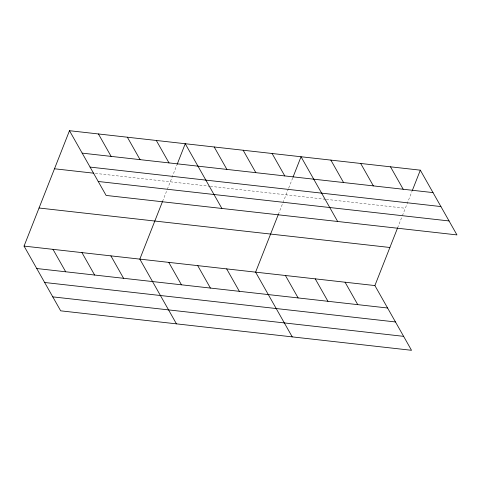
<?xml version="1.0" encoding="UTF-8"?>
<svg xmlns="http://www.w3.org/2000/svg" width="481" height="481" viewBox="0 0 481 481"><rect width="100%" height="100%" fill="white"/><g stroke="black" fill="none" stroke-linecap="round" stroke-linejoin="round"><path stroke-width="0.36" stroke-dasharray="2.4 1.8" d="M162.542 201.419L167.069 189.923M167.34 189.243L177.23 164.123M278.325 214.448L288.456 188.714M288.72 188.035L293.007 177.152M397.607 227.874L402.134 216.372M402.405 215.692L412.025 191.252M95.31 173.37L209.602 186.231M210.347 186.315L325.559 199.278M326.304 199.362L405.333 208.255"/><path stroke-width="0.72" d="M397.607 227.874L374.891 285.57L411.52 350.3L60.678 310.828L24.05 246.092L69.48 130.7L420.322 170.172L456.95 234.908L106.109 195.43L69.48 130.7M162.542 201.419L139.827 259.121L176.455 323.851M177.23 164.123L185.257 143.723L221.885 208.459M278.325 214.448L255.603 272.144L292.232 336.88M293.007 177.152L301.04 156.752L337.662 221.488M412.295 190.572L420.322 170.172M82.173 153.132L433.014 192.604M90.073 167.087L440.915 206.565M54.491 168.777L93.825 173.202M98.208 181.475L449.05 220.947M39.045 208.008L389.887 247.487M24.05 246.092L374.891 285.57M36.742 268.524L387.584 308.002M44.643 282.485L395.484 321.957M52.778 296.867L403.619 336.345M390.506 166.817L403.192 189.249M360.684 163.462L373.37 185.894M330.862 160.107L343.554 182.54M345.069 282.215L357.762 304.647M272.096 153.493L284.788 175.926M243.152 150.24L255.838 172.673M315.247 278.854L327.94 301.286M214.207 146.982L226.894 169.414M285.425 275.499L298.118 297.931M156.313 140.47L169.005 162.903M226.659 268.891L239.352 291.324M127.369 137.211L140.061 159.644M197.715 265.632L210.407 288.065M98.425 133.952L111.117 156.385M168.771 262.373L181.463 284.806M110.883 255.862L123.575 278.295M81.938 252.603L94.631 275.036M52.994 249.344L65.687 271.777"/></g></svg>
